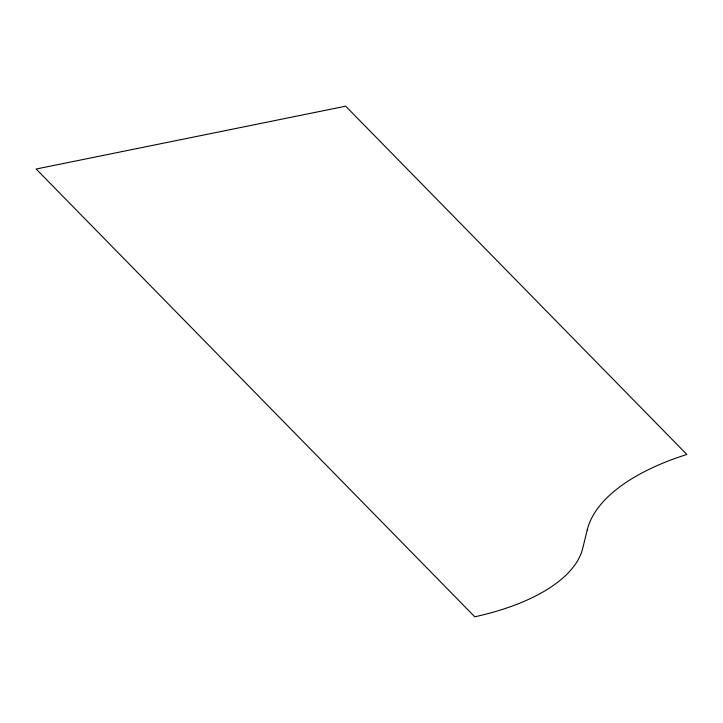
<?xml version="1.0" encoding="UTF-8"?>
<svg xmlns="http://www.w3.org/2000/svg" width="723" height="723" viewBox="0 0 723 723"><rect width="100%" height="100%" fill="white"/><g stroke="black" fill="none" stroke-linecap="round" stroke-linejoin="round"><path stroke-width="1.08" d="M587.212 529.986L582.738 548.287A189.86 84.718 -0.7 0 1 474.785 616.809L36.15 169.028L345.684 106.191L686.85 454.46A233.909 104.365 -0.7 0 0 587.212 529.986"/></g></svg>
